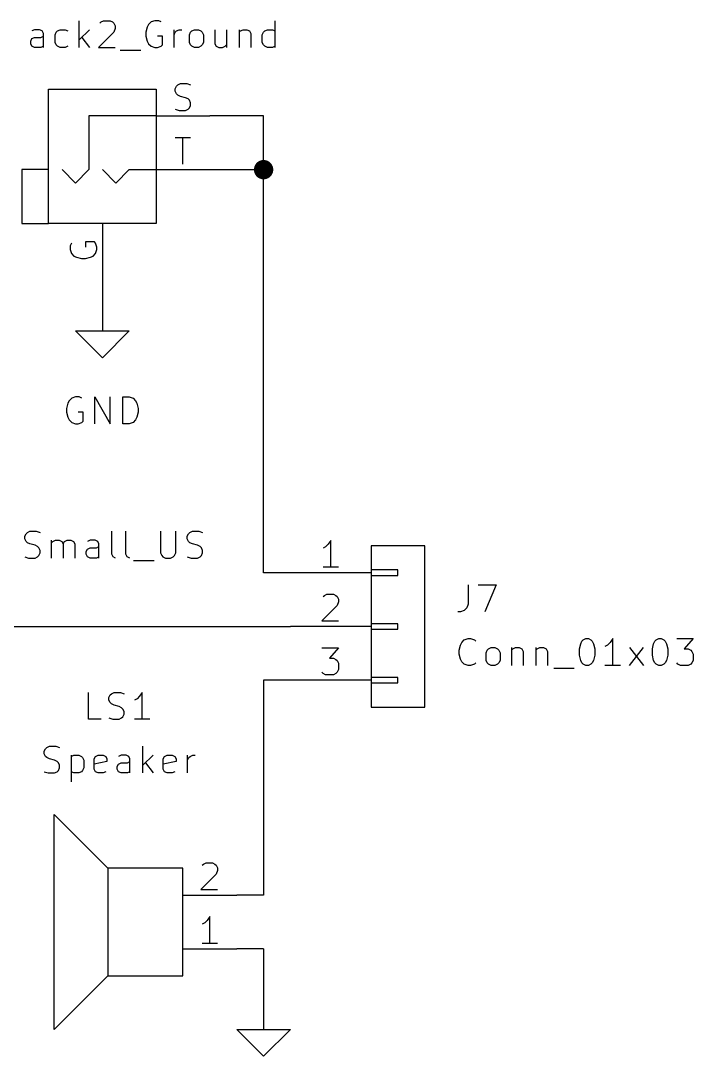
# Model space of a CAD drawing. Extents: x 0.4 to 11.3, y -7.9 to -0.4.
# Drawn here: x 7.348 to 8.6, y -6.05 to -4.123 of the extents above; entities that cross this region are included whole.
import ezdxf

# ---------------------------------------------------------------- set-up
doc = ezdxf.new("R2010")
doc.units = 0
doc.header["$MEASUREMENT"] = 0
for name, color, linetype in [('CYAN2', 4, 'CONTINUOUS'), ('GREEN3', 91, 'CONTINUOUS'), ('LYELLOW', 51, 'CONTINUOUS'), ('RED2', 1, 'CONTINUOUS'), ('RED3', 11, 'CONTINUOUS')]:
    doc.layers.add(name, color=color, linetype=linetype)

msp = doc.modelspace()

# ---------------------------------------------------------------- linework, layer by layer
at = {"layer": 'CYAN2', "linetype": 'CONTINUOUS'}
for p, q in [((7.4571, -4.1728), (7.4571, -4.1228)), ((7.4976, -4.1252), (7.5024, -4.1228)), ((7.5024, -4.1228), (7.5143, -4.1228)), ((7.5143, -4.1228), (7.519, -4.1252)), ((7.5976, -4.1228), (7.5905, -4.1252)), ((7.6048, -4.1228), (7.5976, -4.1228)), ((7.6095, -4.1252), (7.6048, -4.1228)), ((7.8214, -4.1728), (7.8214, -4.1228)), ((7.3738, -4.1395), (7.369, -4.1419)), ((7.3833, -4.1395), (7.3738, -4.1395)), ((7.3881, -4.1419), (7.3833, -4.1395)), ((7.3905, -4.1466), (7.3881, -4.1419)), ((7.4143, -4.1442), (7.4167, -4.1419)), ((7.4167, -4.1419), (7.4214, -4.1395)), ((7.4214, -4.1395), (7.431, -4.1395)), ((7.431, -4.1395), (7.4357, -4.1419)), ((7.4762, -4.1395), (7.4571, -4.1585)), ((7.4952, -4.1276), (7.4976, -4.1252)), ((7.519, -4.1252), (7.5214, -4.1276)), ((7.5214, -4.1276), (7.5238, -4.1323)), ((7.5238, -4.1371), (7.5214, -4.1442)), ((7.5238, -4.1323), (7.5238, -4.1371)), ((7.5833, -4.1347), (7.581, -4.1442)), ((7.5857, -4.1299), (7.5833, -4.1347)), ((7.5905, -4.1252), (7.5857, -4.1299)), ((7.6333, -4.1728), (7.6333, -4.1395)), ((7.6357, -4.1442), (7.6381, -4.1419)), ((7.6381, -4.1419), (7.6429, -4.1395)), ((7.6429, -4.1395), (7.6476, -4.1395)), ((7.6643, -4.1442), (7.6667, -4.1419)), ((7.6667, -4.1419), (7.6714, -4.1395)), ((7.6714, -4.1395), (7.6786, -4.1395)), ((7.6786, -4.1395), (7.6833, -4.1419)), ((7.6833, -4.1419), (7.6857, -4.1442)), ((7.7095, -4.1395), (7.7095, -4.1657)), ((7.7309, -4.1395), (7.7309, -4.1728)), ((7.7548, -4.1395), (7.7548, -4.1728)), ((7.7548, -4.1442), (7.7571, -4.1419)), ((7.7571, -4.1419), (7.7619, -4.1395)), ((7.7619, -4.1395), (7.769, -4.1395)), ((7.769, -4.1395), (7.7738, -4.1419)), ((7.7738, -4.1419), (7.7762, -4.1466)), ((7.8, -4.1442), (7.8024, -4.1419)), ((7.8024, -4.1419), (7.8071, -4.1395)), ((7.8071, -4.1395), (7.8167, -4.1395)), ((7.8167, -4.1395), (7.8214, -4.1419)), ((7.3667, -4.1609), (7.369, -4.1561)), ((7.3667, -4.1657), (7.3667, -4.1609)), ((7.369, -4.1561), (7.3738, -4.1538)), ((7.3738, -4.1538), (7.3857, -4.1538)), ((7.3857, -4.1538), (7.3905, -4.1514)), ((7.3905, -4.1728), (7.3905, -4.1466)), ((7.4119, -4.149), (7.4143, -4.1442)), ((7.4119, -4.1633), (7.4119, -4.149)), ((7.4619, -4.1538), (7.4762, -4.1728)), ((7.5214, -4.1442), (7.4929, -4.1728)), ((7.581, -4.1442), (7.581, -4.1514)), ((7.581, -4.1514), (7.5833, -4.1609)), ((7.5833, -4.1609), (7.5857, -4.1657)), ((7.6119, -4.1514), (7.6024, -4.1514)), ((7.6119, -4.168), (7.6119, -4.1514)), ((7.6333, -4.149), (7.6357, -4.1442)), ((7.6619, -4.149), (7.6643, -4.1442)), ((7.6619, -4.1633), (7.6619, -4.149)), ((7.6857, -4.1442), (7.6881, -4.149)), ((7.6881, -4.149), (7.6881, -4.1633)), ((7.7762, -4.1466), (7.7762, -4.1728)), ((7.7976, -4.149), (7.8, -4.1442)), ((7.7976, -4.1633), (7.7976, -4.149)), ((7.369, -4.1704), (7.3667, -4.1657)), ((7.3738, -4.1728), (7.369, -4.1704)), ((7.3857, -4.1728), (7.3738, -4.1728)), ((7.3905, -4.1704), (7.3857, -4.1728)), ((7.4143, -4.168), (7.4119, -4.1633)), ((7.4167, -4.1704), (7.4143, -4.168)), ((7.4214, -4.1728), (7.4167, -4.1704)), ((7.431, -4.1728), (7.4214, -4.1728)), ((7.4357, -4.1704), (7.431, -4.1728)), ((7.4929, -4.1728), (7.5238, -4.1728)), ((7.5333, -4.1776), (7.5714, -4.1776)), ((7.5857, -4.1657), (7.5905, -4.1704)), ((7.5905, -4.1704), (7.5976, -4.1728)), ((7.5976, -4.1728), (7.6024, -4.1728)), ((7.6024, -4.1728), (7.6095, -4.1704)), ((7.6095, -4.1704), (7.6119, -4.168)), ((7.6643, -4.168), (7.6619, -4.1633)), ((7.6667, -4.1704), (7.6643, -4.168)), ((7.6714, -4.1728), (7.6667, -4.1704)), ((7.6786, -4.1728), (7.6714, -4.1728)), ((7.6833, -4.1704), (7.6786, -4.1728)), ((7.6857, -4.168), (7.6833, -4.1704)), ((7.6881, -4.1633), (7.6857, -4.168)), ((7.7095, -4.1657), (7.7119, -4.1704)), ((7.7119, -4.1704), (7.7167, -4.1728)), ((7.7167, -4.1728), (7.7238, -4.1728)), ((7.7238, -4.1728), (7.7286, -4.1704)), ((7.7286, -4.1704), (7.7309, -4.168)), ((7.8, -4.168), (7.7976, -4.1633)), ((7.8024, -4.1704), (7.8, -4.168)), ((7.8071, -4.1728), (7.8024, -4.1704)), ((7.8167, -4.1728), (7.8071, -4.1728)), ((7.8214, -4.1704), (7.8167, -4.1728)), ((7.4357, -4.8347), (7.4333, -4.8442)), ((7.4381, -4.8299), (7.4357, -4.8347)), ((7.4429, -4.8252), (7.4381, -4.8299)), ((7.45, -4.8228), (7.4429, -4.8252)), ((7.4571, -4.8228), (7.45, -4.8228)), ((7.4619, -4.8252), (7.4571, -4.8228)), ((7.4857, -4.8728), (7.4857, -4.8228)), ((7.4857, -4.8228), (7.5143, -4.8728)), ((7.5143, -4.8728), (7.5143, -4.8228)), ((7.5381, -4.8728), (7.5381, -4.8228)), ((7.5381, -4.8228), (7.55, -4.8228)), ((7.55, -4.8228), (7.5571, -4.8252)), ((7.5571, -4.8252), (7.5619, -4.8299)), ((7.5619, -4.8299), (7.5643, -4.8347)), ((7.5643, -4.8347), (7.5667, -4.8442)), ((7.4333, -4.8442), (7.4333, -4.8514)), ((7.4333, -4.8514), (7.4357, -4.8609)), ((7.4643, -4.8514), (7.4548, -4.8514)), ((7.4643, -4.868), (7.4643, -4.8514)), ((7.5667, -4.8514), (7.5643, -4.8609)), ((7.5667, -4.8442), (7.5667, -4.8514)), ((7.4357, -4.8609), (7.4381, -4.8657)), ((7.4381, -4.8657), (7.4429, -4.8704)), ((7.4429, -4.8704), (7.45, -4.8728)), ((7.45, -4.8728), (7.4548, -4.8728)), ((7.4548, -4.8728), (7.4619, -4.8704)), ((7.4619, -4.8704), (7.4643, -4.868)), ((7.55, -4.8728), (7.5381, -4.8728)), ((7.5571, -4.8704), (7.55, -4.8728)), ((7.5619, -4.8657), (7.5571, -4.8704)), ((7.5643, -4.8609), (7.5619, -4.8657)), ((7.3556, -5.0823), (7.358, -5.0776)), ((7.3556, -5.0823), (7.358, -5.0776)), ((7.3556, -5.0871), (7.3556, -5.0823)), ((7.3556, -5.0871), (7.3556, -5.0823)), ((7.358, -5.0918), (7.3556, -5.0871)), ((7.358, -5.0918), (7.3556, -5.0871)), ((7.358, -5.0776), (7.3604, -5.0752)), ((7.358, -5.0776), (7.3604, -5.0752)), ((7.3604, -5.0752), (7.3651, -5.0728)), ((7.3604, -5.0752), (7.3651, -5.0728)), ((7.3651, -5.0728), (7.377, -5.0728)), ((7.3651, -5.0728), (7.377, -5.0728)), ((7.377, -5.0728), (7.3842, -5.0752)), ((7.377, -5.0728), (7.3842, -5.0752)), ((7.5175, -5.1157), (7.5175, -5.0728)), ((7.5175, -5.1157), (7.5175, -5.0728)), ((7.5437, -5.1157), (7.5437, -5.0728)), ((7.5437, -5.1157), (7.5437, -5.0728)), ((7.608, -5.0728), (7.608, -5.1133)), ((7.608, -5.0728), (7.608, -5.1133)), ((7.6366, -5.1133), (7.6366, -5.0728)), ((7.6366, -5.1133), (7.6366, -5.0728)), ((7.658, -5.0823), (7.6604, -5.0776)), ((7.658, -5.0823), (7.6604, -5.0776)), ((7.658, -5.0871), (7.658, -5.0823)), ((7.658, -5.0871), (7.658, -5.0823)), ((7.6604, -5.0918), (7.658, -5.0871)), ((7.6604, -5.0918), (7.658, -5.0871)), ((7.6604, -5.0776), (7.6628, -5.0752)), ((7.6604, -5.0776), (7.6628, -5.0752)), ((7.6628, -5.0752), (7.6675, -5.0728)), ((7.6628, -5.0752), (7.6675, -5.0728)), ((7.6675, -5.0728), (7.6794, -5.0728)), ((7.6675, -5.0728), (7.6794, -5.0728)), ((7.6794, -5.0728), (7.6866, -5.0752)), ((7.6794, -5.0728), (7.6866, -5.0752)), ((7.3604, -5.0942), (7.358, -5.0918)), ((7.3604, -5.0942), (7.358, -5.0918)), ((7.3651, -5.0966), (7.3604, -5.0942)), ((7.3651, -5.0966), (7.3604, -5.0942)), ((7.3747, -5.099), (7.3651, -5.0966)), ((7.3747, -5.099), (7.3651, -5.0966)), ((7.3794, -5.1014), (7.3747, -5.099)), ((7.3794, -5.1014), (7.3747, -5.099)), ((7.3818, -5.1038), (7.3794, -5.1014)), ((7.3818, -5.1038), (7.3794, -5.1014)), ((7.3842, -5.1085), (7.3818, -5.1038)), ((7.3842, -5.1085), (7.3818, -5.1038)), ((7.4056, -5.1228), (7.4056, -5.0895)), ((7.4056, -5.1228), (7.4056, -5.0895)), ((7.4056, -5.0942), (7.408, -5.0918)), ((7.4056, -5.0942), (7.408, -5.0918)), ((7.408, -5.0918), (7.4128, -5.0895)), ((7.408, -5.0918), (7.4128, -5.0895)), ((7.4128, -5.0895), (7.4199, -5.0895)), ((7.4128, -5.0895), (7.4199, -5.0895)), ((7.4199, -5.0895), (7.4247, -5.0918)), ((7.4199, -5.0895), (7.4247, -5.0918)), ((7.4247, -5.0918), (7.427, -5.0966)), ((7.4247, -5.0918), (7.427, -5.0966)), ((7.427, -5.0966), (7.4294, -5.0918)), ((7.427, -5.0966), (7.4294, -5.0918)), ((7.427, -5.0966), (7.427, -5.1228)), ((7.427, -5.0966), (7.427, -5.1228)), ((7.4294, -5.0918), (7.4342, -5.0895)), ((7.4294, -5.0918), (7.4342, -5.0895)), ((7.4342, -5.0895), (7.4413, -5.0895)), ((7.4342, -5.0895), (7.4413, -5.0895)), ((7.4413, -5.0895), (7.4461, -5.0918)), ((7.4413, -5.0895), (7.4461, -5.0918)), ((7.4461, -5.0918), (7.4485, -5.0966)), ((7.4461, -5.0918), (7.4485, -5.0966)), ((7.4485, -5.0966), (7.4485, -5.1228)), ((7.4485, -5.0966), (7.4485, -5.1228)), ((7.4699, -5.1109), (7.4723, -5.1061)), ((7.4699, -5.1109), (7.4723, -5.1061)), ((7.477, -5.0895), (7.4723, -5.0918)), ((7.477, -5.0895), (7.4723, -5.0918)), ((7.4723, -5.1061), (7.477, -5.1038)), ((7.4723, -5.1061), (7.477, -5.1038)), ((7.4866, -5.0895), (7.477, -5.0895)), ((7.4866, -5.0895), (7.477, -5.0895)), ((7.477, -5.1038), (7.4889, -5.1038)), ((7.477, -5.1038), (7.4889, -5.1038)), ((7.4913, -5.0918), (7.4866, -5.0895)), ((7.4913, -5.0918), (7.4866, -5.0895)), ((7.4889, -5.1038), (7.4937, -5.1014)), ((7.4889, -5.1038), (7.4937, -5.1014)), ((7.4937, -5.0966), (7.4913, -5.0918)), ((7.4937, -5.0966), (7.4913, -5.0918)), ((7.4937, -5.1228), (7.4937, -5.0966)), ((7.4937, -5.1228), (7.4937, -5.0966)), ((7.6628, -5.0942), (7.6604, -5.0918)), ((7.6628, -5.0942), (7.6604, -5.0918)), ((7.6675, -5.0966), (7.6628, -5.0942)), ((7.6675, -5.0966), (7.6628, -5.0942)), ((7.677, -5.099), (7.6675, -5.0966)), ((7.677, -5.099), (7.6675, -5.0966)), ((7.6818, -5.1014), (7.677, -5.099)), ((7.6818, -5.1014), (7.677, -5.099)), ((7.6842, -5.1038), (7.6818, -5.1014)), ((7.6842, -5.1038), (7.6818, -5.1014)), ((7.6866, -5.1085), (7.6842, -5.1038)), ((7.6866, -5.1085), (7.6842, -5.1038)), ((7.3556, -5.1204), (7.3628, -5.1228)), ((7.3556, -5.1204), (7.3628, -5.1228)), ((7.3628, -5.1228), (7.3747, -5.1228)), ((7.3628, -5.1228), (7.3747, -5.1228)), ((7.3747, -5.1228), (7.3794, -5.1204)), ((7.3747, -5.1228), (7.3794, -5.1204)), ((7.3794, -5.1204), (7.3818, -5.118)), ((7.3794, -5.1204), (7.3818, -5.118)), ((7.3818, -5.118), (7.3842, -5.1133)), ((7.3818, -5.118), (7.3842, -5.1133)), ((7.3842, -5.1133), (7.3842, -5.1085)), ((7.3842, -5.1133), (7.3842, -5.1085)), ((7.4699, -5.1157), (7.4699, -5.1109)), ((7.4699, -5.1157), (7.4699, -5.1109)), ((7.4723, -5.1204), (7.4699, -5.1157)), ((7.4723, -5.1204), (7.4699, -5.1157)), ((7.477, -5.1228), (7.4723, -5.1204)), ((7.477, -5.1228), (7.4723, -5.1204)), ((7.4889, -5.1228), (7.477, -5.1228)), ((7.4889, -5.1228), (7.477, -5.1228)), ((7.4937, -5.1204), (7.4889, -5.1228)), ((7.4937, -5.1204), (7.4889, -5.1228)), ((7.5199, -5.1204), (7.5175, -5.1157)), ((7.5199, -5.1204), (7.5175, -5.1157)), ((7.5247, -5.1228), (7.5199, -5.1204)), ((7.5247, -5.1228), (7.5199, -5.1204)), ((7.5461, -5.1204), (7.5437, -5.1157)), ((7.5461, -5.1204), (7.5437, -5.1157)), ((7.5509, -5.1228), (7.5461, -5.1204)), ((7.5509, -5.1228), (7.5461, -5.1204)), ((7.608, -5.1133), (7.6104, -5.118)), ((7.608, -5.1133), (7.6104, -5.118)), ((7.6104, -5.118), (7.6128, -5.1204)), ((7.6104, -5.118), (7.6128, -5.1204)), ((7.6128, -5.1204), (7.6175, -5.1228)), ((7.6128, -5.1204), (7.6175, -5.1228)), ((7.6175, -5.1228), (7.627, -5.1228)), ((7.6175, -5.1228), (7.627, -5.1228)), ((7.627, -5.1228), (7.6318, -5.1204)), ((7.627, -5.1228), (7.6318, -5.1204)), ((7.6318, -5.1204), (7.6342, -5.118)), ((7.6318, -5.1204), (7.6342, -5.118)), ((7.6342, -5.118), (7.6366, -5.1133)), ((7.6342, -5.118), (7.6366, -5.1133)), ((7.658, -5.1204), (7.6651, -5.1228)), ((7.658, -5.1204), (7.6651, -5.1228)), ((7.6651, -5.1228), (7.677, -5.1228)), ((7.6651, -5.1228), (7.677, -5.1228)), ((7.677, -5.1228), (7.6818, -5.1204)), ((7.677, -5.1228), (7.6818, -5.1204)), ((7.6818, -5.1204), (7.6842, -5.118)), ((7.6818, -5.1204), (7.6842, -5.118)), ((7.6842, -5.118), (7.6866, -5.1133)), ((7.6842, -5.118), (7.6866, -5.1133)), ((7.6866, -5.1133), (7.6866, -5.1085)), ((7.6866, -5.1133), (7.6866, -5.1085)), ((7.558, -5.1276), (7.5961, -5.1276)), ((7.558, -5.1276), (7.5961, -5.1276)), ((8.1806, -5.1728), (8.1806, -5.2085)), ((8.1996, -5.1728), (8.2329, -5.1728)), ((8.2329, -5.1728), (8.2115, -5.2228)), ((8.1734, -5.2204), (8.1663, -5.2228)), ((8.1782, -5.2157), (8.1734, -5.2204)), ((8.1806, -5.2085), (8.1782, -5.2157)), ((8.1663, -5.2228), (8.1615, -5.2228)), ((8.1663, -5.2847), (8.1687, -5.2799)), ((8.1687, -5.2799), (8.1734, -5.2752)), ((8.1734, -5.2752), (8.1806, -5.2728)), ((8.1806, -5.2728), (8.1853, -5.2728)), ((8.1853, -5.2728), (8.1925, -5.2752)), ((8.1925, -5.2752), (8.1949, -5.2776)), ((8.3901, -5.2823), (8.3925, -5.2776)), ((8.3925, -5.2776), (8.3948, -5.2752)), ((8.3948, -5.2752), (8.3996, -5.2728)), ((8.3996, -5.2728), (8.4044, -5.2728)), ((8.4044, -5.2728), (8.4091, -5.2752)), ((8.4091, -5.2752), (8.4115, -5.2776)), ((8.4115, -5.2776), (8.4139, -5.2823)), ((8.4448, -5.2799), (8.4401, -5.2847)), ((8.4496, -5.2728), (8.4448, -5.2799)), ((8.4496, -5.3228), (8.4496, -5.2728)), ((8.5258, -5.2823), (8.5282, -5.2776)), ((8.5282, -5.2776), (8.5306, -5.2752)), ((8.5306, -5.2752), (8.5353, -5.2728)), ((8.5353, -5.2728), (8.5401, -5.2728)), ((8.5401, -5.2728), (8.5448, -5.2752)), ((8.5448, -5.2752), (8.5472, -5.2776)), ((8.5472, -5.2776), (8.5496, -5.2823)), ((8.5687, -5.2728), (8.5996, -5.2728)), ((8.5996, -5.2728), (8.5829, -5.2918)), ((8.1639, -5.2942), (8.1663, -5.2847)), ((8.1639, -5.3014), (8.1639, -5.2942)), ((8.2139, -5.299), (8.2163, -5.2942)), ((8.2139, -5.3133), (8.2139, -5.299)), ((8.2163, -5.2942), (8.2187, -5.2918)), ((8.2187, -5.2918), (8.2234, -5.2895)), ((8.2234, -5.2895), (8.2306, -5.2895)), ((8.2306, -5.2895), (8.2353, -5.2918)), ((8.2353, -5.2918), (8.2377, -5.2942)), ((8.2377, -5.2942), (8.2401, -5.299)), ((8.2401, -5.299), (8.2401, -5.3133)), ((8.2615, -5.2895), (8.2615, -5.3228)), ((8.2615, -5.2942), (8.2639, -5.2918)), ((8.2639, -5.2918), (8.2687, -5.2895)), ((8.2687, -5.2895), (8.2758, -5.2895)), ((8.2758, -5.2895), (8.2806, -5.2918)), ((8.2806, -5.2918), (8.2829, -5.2966)), ((8.2829, -5.2966), (8.2829, -5.3228)), ((8.3068, -5.2895), (8.3068, -5.3228)), ((8.3068, -5.2942), (8.3091, -5.2918)), ((8.3091, -5.2918), (8.3139, -5.2895)), ((8.3139, -5.2895), (8.321, -5.2895)), ((8.321, -5.2895), (8.3258, -5.2918)), ((8.3258, -5.2918), (8.3282, -5.2966)), ((8.3282, -5.2966), (8.3282, -5.3228)), ((8.3877, -5.2918), (8.3901, -5.2823)), ((8.3877, -5.3038), (8.3877, -5.2918)), ((8.4139, -5.2823), (8.4163, -5.2918)), ((8.4163, -5.2918), (8.4163, -5.3038)), ((8.4401, -5.2847), (8.4353, -5.2871)), ((8.4806, -5.3228), (8.5067, -5.2895)), ((8.4806, -5.2895), (8.5067, -5.3228)), ((8.5234, -5.2918), (8.5258, -5.2823)), ((8.5234, -5.3038), (8.5234, -5.2918)), ((8.5496, -5.2823), (8.552, -5.2918)), ((8.552, -5.2918), (8.552, -5.3038)), ((8.5829, -5.2918), (8.5901, -5.2918)), ((8.5901, -5.2918), (8.5948, -5.2942)), ((8.5948, -5.2942), (8.5972, -5.2966)), ((8.5972, -5.2966), (8.5996, -5.3014)), ((8.1663, -5.3109), (8.1639, -5.3014)), ((8.1687, -5.3157), (8.1663, -5.3109)), ((8.1734, -5.3204), (8.1687, -5.3157)), ((8.1949, -5.318), (8.1925, -5.3204)), ((8.2163, -5.318), (8.2139, -5.3133)), ((8.2187, -5.3204), (8.2163, -5.318)), ((8.2377, -5.318), (8.2353, -5.3204)), ((8.2401, -5.3133), (8.2377, -5.318)), ((8.3901, -5.3133), (8.3877, -5.3038)), ((8.3925, -5.318), (8.3901, -5.3133)), ((8.3948, -5.3204), (8.3925, -5.318)), ((8.4115, -5.318), (8.4091, -5.3204)), ((8.4139, -5.3133), (8.4115, -5.318)), ((8.4163, -5.3038), (8.4139, -5.3133)), ((8.5258, -5.3133), (8.5234, -5.3038)), ((8.5282, -5.318), (8.5258, -5.3133)), ((8.5306, -5.3204), (8.5282, -5.318)), ((8.5472, -5.318), (8.5448, -5.3204)), ((8.5496, -5.3133), (8.5472, -5.318)), ((8.552, -5.3038), (8.5496, -5.3133)), ((8.571, -5.3204), (8.5687, -5.318)), ((8.5972, -5.318), (8.5948, -5.3204)), ((8.5996, -5.3133), (8.5972, -5.318)), ((8.5996, -5.3014), (8.5996, -5.3133)), ((8.1806, -5.3228), (8.1734, -5.3204)), ((8.1853, -5.3228), (8.1806, -5.3228)), ((8.1925, -5.3204), (8.1853, -5.3228)), ((8.2234, -5.3228), (8.2187, -5.3204)), ((8.2306, -5.3228), (8.2234, -5.3228)), ((8.2353, -5.3204), (8.2306, -5.3228)), ((8.3401, -5.3276), (8.3782, -5.3276)), ((8.3996, -5.3228), (8.3948, -5.3204)), ((8.4044, -5.3228), (8.3996, -5.3228)), ((8.4091, -5.3204), (8.4044, -5.3228)), ((8.4639, -5.3228), (8.4353, -5.3228)), ((8.5353, -5.3228), (8.5306, -5.3204)), ((8.5401, -5.3228), (8.5353, -5.3228)), ((8.5448, -5.3204), (8.5401, -5.3228)), ((8.5758, -5.3228), (8.571, -5.3204)), ((8.5901, -5.3228), (8.5758, -5.3228)), ((8.5948, -5.3204), (8.5901, -5.3228)), ((7.474, -5.4228), (7.474, -5.3728)), ((7.474, -5.4228), (7.474, -5.3728)), ((7.5145, -5.3776), (7.5169, -5.3752)), ((7.5145, -5.3776), (7.5169, -5.3752)), ((7.5169, -5.3752), (7.5217, -5.3728)), ((7.5169, -5.3752), (7.5217, -5.3728)), ((7.5217, -5.3728), (7.5336, -5.3728)), ((7.5217, -5.3728), (7.5336, -5.3728)), ((7.5336, -5.3728), (7.5407, -5.3752)), ((7.5336, -5.3728), (7.5407, -5.3752)), ((7.574, -5.3728), (7.5693, -5.3799)), ((7.574, -5.3728), (7.5693, -5.3799)), ((7.574, -5.4228), (7.574, -5.3728)), ((7.574, -5.4228), (7.574, -5.3728)), ((7.5121, -5.3823), (7.5145, -5.3776)), ((7.5121, -5.3823), (7.5145, -5.3776)), ((7.5121, -5.3871), (7.5121, -5.3823)), ((7.5121, -5.3871), (7.5121, -5.3823)), ((7.5145, -5.3918), (7.5121, -5.3871)), ((7.5145, -5.3918), (7.5121, -5.3871)), ((7.5169, -5.3942), (7.5145, -5.3918)), ((7.5169, -5.3942), (7.5145, -5.3918)), ((7.5217, -5.3966), (7.5169, -5.3942)), ((7.5217, -5.3966), (7.5169, -5.3942)), ((7.5645, -5.3847), (7.5598, -5.3871)), ((7.5645, -5.3847), (7.5598, -5.3871)), ((7.5693, -5.3799), (7.5645, -5.3847)), ((7.5693, -5.3799), (7.5645, -5.3847)), ((7.5312, -5.399), (7.5217, -5.3966)), ((7.5312, -5.399), (7.5217, -5.3966)), ((7.5359, -5.4014), (7.5312, -5.399)), ((7.5359, -5.4014), (7.5312, -5.399)), ((7.5383, -5.4038), (7.5359, -5.4014)), ((7.5383, -5.4038), (7.5359, -5.4014)), ((7.5407, -5.4085), (7.5383, -5.4038)), ((7.5407, -5.4085), (7.5383, -5.4038)), ((7.5383, -5.418), (7.5407, -5.4133)), ((7.5383, -5.418), (7.5407, -5.4133)), ((7.5407, -5.4133), (7.5407, -5.4085)), ((7.5407, -5.4133), (7.5407, -5.4085)), ((7.4979, -5.4228), (7.474, -5.4228)), ((7.4979, -5.4228), (7.474, -5.4228)), ((7.5121, -5.4204), (7.5193, -5.4228)), ((7.5121, -5.4204), (7.5193, -5.4228)), ((7.5193, -5.4228), (7.5312, -5.4228)), ((7.5193, -5.4228), (7.5312, -5.4228)), ((7.5312, -5.4228), (7.5359, -5.4204)), ((7.5312, -5.4228), (7.5359, -5.4204)), ((7.5359, -5.4204), (7.5383, -5.418)), ((7.5359, -5.4204), (7.5383, -5.418)), ((7.5883, -5.4228), (7.5598, -5.4228)), ((7.5883, -5.4228), (7.5598, -5.4228)), ((7.3967, -5.4752), (7.4014, -5.4728)), ((7.3967, -5.4752), (7.4014, -5.4728)), ((7.4014, -5.4728), (7.4133, -5.4728)), ((7.4014, -5.4728), (7.4133, -5.4728)), ((7.4133, -5.4728), (7.4205, -5.4752)), ((7.4133, -5.4728), (7.4205, -5.4752)), ((7.5752, -5.5228), (7.5752, -5.4728)), ((7.5752, -5.5228), (7.5752, -5.4728)), ((7.3919, -5.4823), (7.3943, -5.4776)), ((7.3919, -5.4823), (7.3943, -5.4776)), ((7.3919, -5.4871), (7.3919, -5.4823)), ((7.3919, -5.4871), (7.3919, -5.4823)), ((7.3943, -5.4918), (7.3919, -5.4871)), ((7.3943, -5.4918), (7.3919, -5.4871)), ((7.3943, -5.4776), (7.3967, -5.4752)), ((7.3943, -5.4776), (7.3967, -5.4752)), ((7.3967, -5.4942), (7.3943, -5.4918)), ((7.3967, -5.4942), (7.3943, -5.4918)), ((7.4419, -5.4895), (7.4419, -5.5395)), ((7.4419, -5.4918), (7.4467, -5.4895)), ((7.4419, -5.4895), (7.4419, -5.5395)), ((7.4419, -5.4918), (7.4467, -5.4895)), ((7.4467, -5.4895), (7.4562, -5.4895)), ((7.4467, -5.4895), (7.4562, -5.4895)), ((7.4562, -5.4895), (7.4609, -5.4918)), ((7.4562, -5.4895), (7.4609, -5.4918)), ((7.4609, -5.4918), (7.4633, -5.4942)), ((7.4609, -5.4918), (7.4633, -5.4942)), ((7.4848, -5.4966), (7.4871, -5.4918)), ((7.4848, -5.4966), (7.4871, -5.4918)), ((7.4871, -5.4918), (7.4919, -5.4895)), ((7.4871, -5.4918), (7.4919, -5.4895)), ((7.4919, -5.4895), (7.5014, -5.4895)), ((7.4919, -5.4895), (7.5014, -5.4895)), ((7.5014, -5.4895), (7.5062, -5.4918)), ((7.5014, -5.4895), (7.5062, -5.4918)), ((7.5062, -5.4918), (7.5086, -5.4966)), ((7.5062, -5.4918), (7.5086, -5.4966)), ((7.5348, -5.4895), (7.53, -5.4918)), ((7.5348, -5.4895), (7.53, -5.4918)), ((7.5443, -5.4895), (7.5348, -5.4895)), ((7.5443, -5.4895), (7.5348, -5.4895)), ((7.549, -5.4918), (7.5443, -5.4895)), ((7.549, -5.4918), (7.5443, -5.4895)), ((7.5514, -5.4966), (7.549, -5.4918)), ((7.5514, -5.4966), (7.549, -5.4918)), ((7.5943, -5.4895), (7.5752, -5.5085)), ((7.5943, -5.4895), (7.5752, -5.5085)), ((7.6133, -5.4966), (7.6157, -5.4918)), ((7.6133, -5.4966), (7.6157, -5.4918)), ((7.6157, -5.4918), (7.6205, -5.4895)), ((7.6157, -5.4918), (7.6205, -5.4895)), ((7.6205, -5.4895), (7.63, -5.4895)), ((7.6205, -5.4895), (7.63, -5.4895)), ((7.63, -5.4895), (7.6348, -5.4918)), ((7.63, -5.4895), (7.6348, -5.4918)), ((7.6348, -5.4918), (7.6371, -5.4966)), ((7.6348, -5.4918), (7.6371, -5.4966)), ((7.6586, -5.5228), (7.6586, -5.4895)), ((7.6586, -5.5228), (7.6586, -5.4895)), ((7.6609, -5.4942), (7.6633, -5.4918)), ((7.6609, -5.4942), (7.6633, -5.4918)), ((7.6633, -5.4918), (7.6681, -5.4895)), ((7.6633, -5.4918), (7.6681, -5.4895)), ((7.6681, -5.4895), (7.6729, -5.4895)), ((7.6681, -5.4895), (7.6729, -5.4895)), ((7.4014, -5.4966), (7.3967, -5.4942)), ((7.4014, -5.4966), (7.3967, -5.4942)), ((7.411, -5.499), (7.4014, -5.4966)), ((7.411, -5.499), (7.4014, -5.4966)), ((7.4157, -5.5014), (7.411, -5.499)), ((7.4157, -5.5014), (7.411, -5.499)), ((7.4181, -5.5038), (7.4157, -5.5014)), ((7.4181, -5.5038), (7.4157, -5.5014)), ((7.4205, -5.5085), (7.4181, -5.5038)), ((7.4205, -5.5085), (7.4181, -5.5038)), ((7.4205, -5.5133), (7.4205, -5.5085)), ((7.4205, -5.5133), (7.4205, -5.5085)), ((7.4633, -5.4942), (7.4657, -5.499)), ((7.4633, -5.4942), (7.4657, -5.499)), ((7.4657, -5.499), (7.4657, -5.5133)), ((7.4657, -5.499), (7.4657, -5.5133)), ((7.4848, -5.5157), (7.4848, -5.4966)), ((7.4848, -5.5157), (7.4848, -5.4966)), ((7.5086, -5.5014), (7.4848, -5.5061)), ((7.5086, -5.5014), (7.4848, -5.5061)), ((7.5086, -5.4966), (7.5086, -5.5014)), ((7.5086, -5.4966), (7.5086, -5.5014)), ((7.5276, -5.5109), (7.53, -5.5061)), ((7.5276, -5.5109), (7.53, -5.5061)), ((7.5276, -5.5157), (7.5276, -5.5109)), ((7.5276, -5.5157), (7.5276, -5.5109)), ((7.53, -5.5061), (7.5348, -5.5038)), ((7.53, -5.5061), (7.5348, -5.5038)), ((7.5348, -5.5038), (7.5467, -5.5038)), ((7.5348, -5.5038), (7.5467, -5.5038)), ((7.5467, -5.5038), (7.5514, -5.5014)), ((7.5467, -5.5038), (7.5514, -5.5014)), ((7.5514, -5.5228), (7.5514, -5.4966)), ((7.5514, -5.5228), (7.5514, -5.4966)), ((7.58, -5.5038), (7.5943, -5.5228)), ((7.58, -5.5038), (7.5943, -5.5228)), ((7.6133, -5.5157), (7.6133, -5.4966)), ((7.6133, -5.5157), (7.6133, -5.4966)), ((7.6371, -5.5014), (7.6133, -5.5061)), ((7.6371, -5.5014), (7.6133, -5.5061)), ((7.6371, -5.4966), (7.6371, -5.5014)), ((7.6371, -5.4966), (7.6371, -5.5014)), ((7.6586, -5.499), (7.6609, -5.4942)), ((7.6586, -5.499), (7.6609, -5.4942)), ((7.3919, -5.5204), (7.399, -5.5228)), ((7.3919, -5.5204), (7.399, -5.5228)), ((7.399, -5.5228), (7.411, -5.5228)), ((7.399, -5.5228), (7.411, -5.5228)), ((7.411, -5.5228), (7.4157, -5.5204)), ((7.411, -5.5228), (7.4157, -5.5204)), ((7.4157, -5.5204), (7.4181, -5.518)), ((7.4157, -5.5204), (7.4181, -5.518)), ((7.4181, -5.518), (7.4205, -5.5133)), ((7.4181, -5.518), (7.4205, -5.5133)), ((7.4467, -5.5228), (7.4419, -5.5204)), ((7.4467, -5.5228), (7.4419, -5.5204)), ((7.4562, -5.5228), (7.4467, -5.5228)), ((7.4562, -5.5228), (7.4467, -5.5228)), ((7.4609, -5.5204), (7.4562, -5.5228)), ((7.4609, -5.5204), (7.4562, -5.5228)), ((7.4633, -5.518), (7.4609, -5.5204)), ((7.4633, -5.518), (7.4609, -5.5204)), ((7.4657, -5.5133), (7.4633, -5.518)), ((7.4657, -5.5133), (7.4633, -5.518)), ((7.4871, -5.5204), (7.4848, -5.5157)), ((7.4871, -5.5204), (7.4848, -5.5157)), ((7.4919, -5.5228), (7.4871, -5.5204)), ((7.4919, -5.5228), (7.4871, -5.5204)), ((7.5014, -5.5228), (7.4919, -5.5228)), ((7.5014, -5.5228), (7.4919, -5.5228)), ((7.5062, -5.5204), (7.5014, -5.5228)), ((7.5062, -5.5204), (7.5014, -5.5228)), ((7.53, -5.5204), (7.5276, -5.5157)), ((7.53, -5.5204), (7.5276, -5.5157)), ((7.5348, -5.5228), (7.53, -5.5204)), ((7.5348, -5.5228), (7.53, -5.5204)), ((7.5467, -5.5228), (7.5348, -5.5228)), ((7.5467, -5.5228), (7.5348, -5.5228)), ((7.5514, -5.5204), (7.5467, -5.5228)), ((7.5514, -5.5204), (7.5467, -5.5228)), ((7.6157, -5.5204), (7.6133, -5.5157)), ((7.6157, -5.5204), (7.6133, -5.5157)), ((7.6205, -5.5228), (7.6157, -5.5204)), ((7.6205, -5.5228), (7.6157, -5.5204)), ((7.63, -5.5228), (7.6205, -5.5228)), ((7.63, -5.5228), (7.6205, -5.5228)), ((7.6348, -5.5204), (7.63, -5.5228)), ((7.6348, -5.5204), (7.63, -5.5228))]:
    msp.add_line(p, q, dxfattribs=at)
at = {"layer": 'GREEN3', "linetype": 'CONTINUOUS'}
for p, q in [((7.8, -4.3), (7.7, -4.3)), ((7.8, -4.4), (7.8, -4.3)), ((7.7, -4.4), (7.8, -4.4)), ((7.8, -5.15), (7.8, -4.4)), ((7.5, -4.6), (7.5, -4.65)), ((7.85, -5.15), (7.8, -5.15)), ((7.4, -5.25), (7.85, -5.25)), ((7.85, -5.35), (7.8, -5.35)), ((7.8, -5.35), (7.8, -5.75)), ((7.8, -5.75), (7.75, -5.75)), ((7.8, -5.85), (7.75, -5.85)), ((7.8, -5.85), (7.8, -5.95))]:
    msp.add_line(p, q, dxfattribs=at)
at = {"layer": 'GREEN3', "const_width": 0.018}
msp.add_lwpolyline([(7.791, -4.4, 1), (7.809, -4.4, 1)], format="xyb", close=True, dxfattribs=at)
at = {"layer": 'LYELLOW', "linetype": 'CONTINUOUS'}
for p, q in [((7.4, -4.5), (7.4, -4.25)), ((7.4, -4.25), (7.6, -4.25)), ((7.6, -4.25), (7.6, -4.5)), ((7.6, -4.5), (7.4, -4.5)), ((8, -5.1), (8, -5.4)), ((8.1, -5.1), (8, -5.1)), ((8.1, -5.4), (8.1, -5.1)), ((8, -5.4), (8.1, -5.4))]:
    msp.add_line(p, q, dxfattribs=at)
at = {"layer": 'RED2', "linetype": 'CONTINUOUS'}
for p, q in [((7.4, -4.5), (7.4, -4.25)), ((7.4, -4.25), (7.6, -4.25)), ((7.6, -4.25), (7.6, -4.5)), ((7.6, -4.3), (7.475, -4.3)), ((7.475, -4.3), (7.475, -4.4)), ((7.6, -4.3), (7.7, -4.3)), ((7.4, -4.4), (7.35, -4.4)), ((7.35, -4.4), (7.35, -4.5)), ((7.4, -4.5), (7.4, -4.4)), ((7.45, -4.425), (7.425, -4.4)), ((7.475, -4.4), (7.45, -4.425)), ((7.5, -4.4), (7.525, -4.425)), ((7.525, -4.425), (7.55, -4.4)), ((7.55, -4.4), (7.6, -4.4)), ((7.6, -4.4), (7.7, -4.4)), ((7.35, -4.5), (7.4, -4.5)), ((7.6, -4.5), (7.4, -4.5)), ((7.5, -4.5), (7.5, -4.6)), ((7.5, -4.65), (7.5, -4.7)), ((7.5, -4.75), (7.45, -4.7)), ((7.45, -4.7), (7.5, -4.7)), ((7.5, -4.7), (7.55, -4.7)), ((7.55, -4.7), (7.5, -4.75)), ((8, -5.1), (8, -5.4)), ((8.1, -5.1), (8, -5.1)), ((8.1, -5.4), (8.1, -5.1)), ((8, -5.145), (8, -5.155)), ((8.05, -5.145), (8, -5.145)), ((8.05, -5.155), (8.05, -5.145)), ((8, -5.15), (7.85, -5.15)), ((8, -5.155), (8.05, -5.155)), ((7.32, -5.25), (7.4, -5.25)), ((7.32, -5.25), (7.4, -5.25)), ((8, -5.25), (7.85, -5.25)), ((8, -5.245), (8, -5.255)), ((8.05, -5.245), (8, -5.245)), ((8, -5.255), (8.05, -5.255)), ((8.05, -5.255), (8.05, -5.245)), ((8, -5.35), (7.85, -5.35)), ((8, -5.345), (8, -5.355)), ((8.05, -5.345), (8, -5.345)), ((8, -5.355), (8.05, -5.355)), ((8.05, -5.355), (8.05, -5.345)), ((8, -5.4), (8.1, -5.4)), ((7.41, -6), (7.41, -5.6)), ((7.41, -5.6), (7.51, -5.7)), ((7.65, -5.7), (7.51, -5.7)), ((7.51, -5.7), (7.51, -5.9)), ((7.65, -5.9), (7.65, -5.7)), ((7.65, -5.75), (7.75, -5.75)), ((7.65, -5.75), (7.75, -5.75)), ((7.65, -5.85), (7.75, -5.85)), ((7.65, -5.85), (7.75, -5.85)), ((7.51, -5.9), (7.41, -6)), ((7.51, -5.9), (7.65, -5.9)), ((7.8, -5.95), (7.8, -6)), ((7.8, -6.05), (7.75, -6)), ((7.75, -6), (7.8, -6)), ((7.8, -6), (7.85, -6)), ((7.85, -6), (7.8, -6.05))]:
    msp.add_line(p, q, dxfattribs=at)
at = {"layer": 'RED3', "linetype": 'CONTINUOUS'}
for p, q in [((7.6357, -4.2494), (7.6381, -4.2446)), ((7.6357, -4.2542), (7.6357, -4.2494)), ((7.6381, -4.2589), (7.6357, -4.2542)), ((7.6381, -4.2446), (7.6405, -4.2423)), ((7.6405, -4.2613), (7.6381, -4.2589)), ((7.6405, -4.2423), (7.6452, -4.2399)), ((7.6452, -4.2399), (7.6571, -4.2399)), ((7.6571, -4.2399), (7.6643, -4.2423)), ((7.6452, -4.2637), (7.6405, -4.2613)), ((7.6548, -4.2661), (7.6452, -4.2637)), ((7.6595, -4.2684), (7.6548, -4.2661)), ((7.6619, -4.2708), (7.6595, -4.2684)), ((7.6643, -4.2756), (7.6619, -4.2708)), ((7.6643, -4.2804), (7.6643, -4.2756)), ((7.6357, -4.2875), (7.6429, -4.2899)), ((7.6429, -4.2899), (7.6548, -4.2899)), ((7.6548, -4.2899), (7.6595, -4.2875)), ((7.6595, -4.2875), (7.6619, -4.2851)), ((7.6619, -4.2851), (7.6643, -4.2804)), ((7.6357, -4.3399), (7.6643, -4.3399)), ((7.65, -4.3899), (7.65, -4.3399)), ((7.4423, -4.5369), (7.4399, -4.5417)), ((7.4399, -4.5417), (7.4399, -4.5488)), ((7.4851, -4.5345), (7.4684, -4.5345)), ((7.4684, -4.5345), (7.4684, -4.544)), ((7.4875, -4.5369), (7.4851, -4.5345)), ((7.4899, -4.544), (7.4875, -4.5369)), ((7.4899, -4.5488), (7.4899, -4.544)), ((7.4399, -4.5488), (7.4423, -4.5559)), ((7.4423, -4.5559), (7.447, -4.5607)), ((7.447, -4.5607), (7.4518, -4.5631)), ((7.4518, -4.5631), (7.4613, -4.5655)), ((7.4613, -4.5655), (7.4684, -4.5655)), ((7.4684, -4.5655), (7.478, -4.5631)), ((7.478, -4.5631), (7.4827, -4.5607)), ((7.4827, -4.5607), (7.4875, -4.5559)), ((7.4875, -4.5559), (7.4899, -4.5488)), ((7.9155, -5.1018), (7.9107, -5.1042)), ((7.9202, -5.097), (7.9155, -5.1018)), ((7.925, -5.0899), (7.9202, -5.097)), ((7.925, -5.1399), (7.925, -5.0899)), ((7.9393, -5.1399), (7.9107, -5.1399)), ((7.9107, -5.1946), (7.9131, -5.1923)), ((7.9131, -5.1923), (7.9179, -5.1899)), ((7.9179, -5.1899), (7.9298, -5.1899)), ((7.9298, -5.1899), (7.9345, -5.1923)), ((7.9345, -5.1923), (7.9369, -5.1946)), ((7.9369, -5.1946), (7.9393, -5.1994)), ((7.9393, -5.1994), (7.9393, -5.2042)), ((7.9369, -5.2113), (7.9083, -5.2399)), ((7.9393, -5.2042), (7.9369, -5.2113)), ((7.9083, -5.2399), (7.9393, -5.2399)), ((7.9083, -5.2899), (7.9393, -5.2899)), ((7.9393, -5.2899), (7.9226, -5.3089)), ((7.9226, -5.3089), (7.9298, -5.3089)), ((7.9298, -5.3089), (7.9345, -5.3113)), ((7.9345, -5.3113), (7.9369, -5.3137)), ((7.9369, -5.3137), (7.9393, -5.3184)), ((7.9393, -5.3184), (7.9393, -5.3304)), ((7.9107, -5.3375), (7.9083, -5.3351)), ((7.9155, -5.3399), (7.9107, -5.3375)), ((7.9345, -5.3375), (7.9298, -5.3399)), ((7.9369, -5.3351), (7.9345, -5.3375)), ((7.9393, -5.3304), (7.9369, -5.3351)), ((7.9298, -5.3399), (7.9155, -5.3399)), ((7.6857, -5.6946), (7.6881, -5.6923)), ((7.6857, -5.6946), (7.6881, -5.6923)), ((7.6881, -5.6923), (7.6929, -5.6899)), ((7.6881, -5.6923), (7.6929, -5.6899)), ((7.6929, -5.6899), (7.7048, -5.6899)), ((7.6929, -5.6899), (7.7048, -5.6899)), ((7.7048, -5.6899), (7.7095, -5.6923)), ((7.7048, -5.6899), (7.7095, -5.6923)), ((7.7095, -5.6923), (7.7119, -5.6946)), ((7.7095, -5.6923), (7.7119, -5.6946)), ((7.7119, -5.6946), (7.7143, -5.6994)), ((7.7119, -5.6946), (7.7143, -5.6994)), ((7.7143, -5.7042), (7.7119, -5.7113)), ((7.7143, -5.7042), (7.7119, -5.7113)), ((7.7143, -5.6994), (7.7143, -5.7042)), ((7.7143, -5.6994), (7.7143, -5.7042)), ((7.7119, -5.7113), (7.6833, -5.7399)), ((7.7119, -5.7113), (7.6833, -5.7399)), ((7.6833, -5.7399), (7.7143, -5.7399)), ((7.6833, -5.7399), (7.7143, -5.7399)), ((7.6952, -5.797), (7.6905, -5.8018)), ((7.6952, -5.797), (7.6905, -5.8018)), ((7.7, -5.7899), (7.6952, -5.797)), ((7.7, -5.7899), (7.6952, -5.797)), ((7.7, -5.8399), (7.7, -5.7899)), ((7.7, -5.8399), (7.7, -5.7899)), ((7.6905, -5.8018), (7.6857, -5.8042)), ((7.6905, -5.8018), (7.6857, -5.8042)), ((7.7143, -5.8399), (7.6857, -5.8399)), ((7.7143, -5.8399), (7.6857, -5.8399))]:
    msp.add_line(p, q, dxfattribs=at)

doc.saveas('drawing.dxf')
